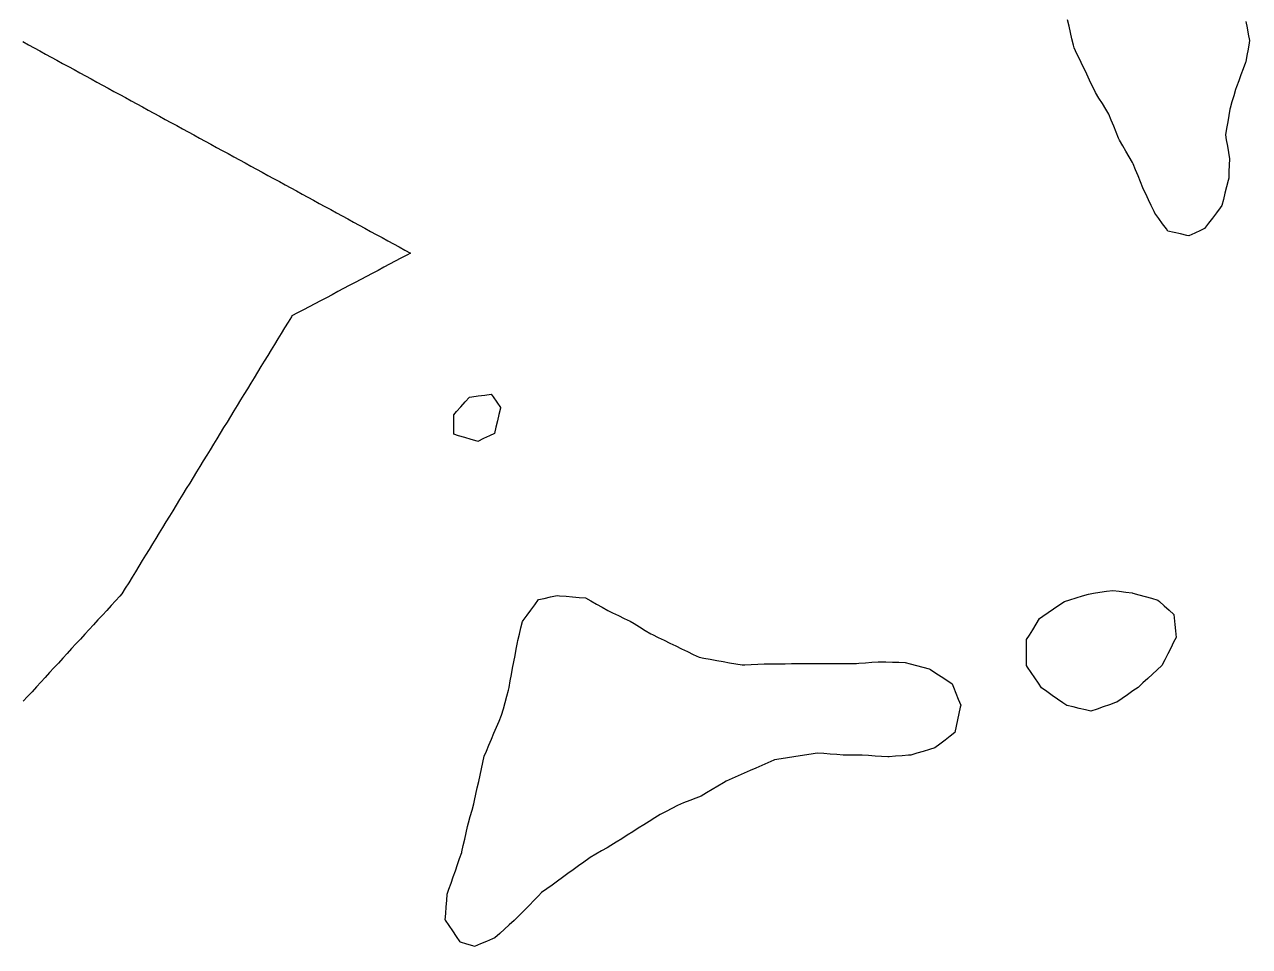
# Model space of a CAD drawing. Header units: millimetres. Extents: x 230 to 3347, y 514 to 5196.
# Drawn here: x 918.9 to 1107.5, y 3335.6 to 3477.5 of the extents above; entities that cross this region are included whole.
import ezdxf

# ---------------------------------------------------------------- set-up
doc = ezdxf.new("R2010")
doc.units = ezdxf.units.MM
for name, color, linetype in [('ALL_HOLES', 1, 'Continuous'), ('ALL_ISLANDS', 7, 'Continuous'), ('OUTLINE_ISLAND_01', 7, 'Continuous'), ('OUTLINE_ISLAND_01_HOLE_196', 1, 'Continuous'), ('OUTLINE_ISLAND_01_HOLE_197', 1, 'Continuous'), ('OUTLINE_ISLAND_01_HOLE_202', 1, 'Continuous'), ('OUTLINE_ISLAND_01_HOLE_209', 1, 'Continuous')]:
    doc.layers.add(name, color=color, linetype=linetype)

msp = doc.modelspace()

# ---------------------------------------------------------------- linework, layer by layer
at = {"layer": 'ALL_HOLES'}
msp.add_lwpolyline([(1106.8915, 3477.9807), (1107.0763, 3477.032), (1107.2675, 3476.0505), (1107.4587, 3475.0689), (1107.4003, 3474.728), (1107.2313, 3473.7424), (1107.0623, 3472.7567), (1106.8934, 3471.7711), (1106.8526, 3471.663), (1106.4993, 3470.7275), (1106.146, 3469.792), (1105.7927, 3468.8565), (1105.4395, 3467.9209), (1105.3214, 3467.5248), (1105.0357, 3466.5665), (1104.75, 3465.6082), (1104.4643, 3464.6498), (1104.4373, 3464.4921), (1104.268, 3463.5065), (1104.0988, 3462.5209), (1103.9296, 3461.5353), (1103.7604, 3460.5498), (1103.8871, 3459.7961), (1104.0528, 3458.81), (1104.2186, 3457.8238), (1104.3844, 3456.8376), (1104.3419, 3455.8867), (1104.2971, 3454.8877), (1104.2524, 3453.8887), (1104.1621, 3453.5266), (1103.92, 3452.5563), (1103.6779, 3451.5861), (1103.4359, 3450.6158), (1103.1938, 3449.6455), (1102.9534, 3449.3254), (1102.3531, 3448.5257), (1101.7527, 3447.7259), (1101.1524, 3446.9262), (1100.552, 3446.1265), (1099.9346, 3445.8366), (1099.0294, 3445.4117), (1098.1242, 3444.9867), (1097.8157, 3445.0584), (1096.8416, 3445.2848), (1095.8676, 3445.5112), (1094.8936, 3445.7376), (1094.6547, 3446.0649), (1094.0652, 3446.8728), (1093.4758, 3447.6806), (1092.8864, 3448.4884), (1092.7629, 3448.7484), (1092.3339, 3449.6517), (1091.9049, 3450.555), (1091.4759, 3451.4583), (1091.0469, 3452.3616), (1091.046, 3452.3639), (1090.6745, 3453.2924), (1090.3031, 3454.2208), (1089.9316, 3455.1493), (1089.5602, 3456.0778), (1089.4431, 3456.2789), (1088.9399, 3457.143), (1088.4367, 3458.0072), (1087.9336, 3458.8714), (1087.4304, 3459.7356), (1087.3066, 3460.0379), (1086.9277, 3460.9634), (1086.5488, 3461.8888), (1086.1699, 3462.8143), (1085.791, 3463.7397), (1085.3278, 3464.4953), (1084.8052, 3465.3479), (1084.2825, 3466.2005), (1083.7599, 3467.053), (1083.4882, 3467.6167), (1083.0539, 3468.5175), (1082.6196, 3469.4182), (1082.1854, 3470.319), (1081.7511, 3471.2198), (1081.3168, 3472.1206), (1080.8825, 3473.0214), (1080.4483, 3473.9221), (1080.3488, 3474.3504), (1080.1227, 3475.3245), (1079.8965, 3476.2986), (1079.6704, 3477.2727), (1079.4442, 3478.2468)], dxfattribs=at)
for points in [[(984.9668, 3414.462), (984.9668, 3415.462), (984.9668, 3416.462), (984.9668, 3417.462), (985.3922, 3417.9409), (986.0563, 3418.6886), (986.7204, 3419.4363), (987.3845, 3420.184), (987.7223, 3420.2278), (988.714, 3420.3565), (989.7057, 3420.4853), (990.6974, 3420.614), (990.9949, 3420.1977), (991.5764, 3419.3842), (992.1579, 3418.5706), (992.1396, 3418.4938), (991.9084, 3417.5208), (991.6773, 3416.5479), (991.4461, 3415.575), (991.2149, 3414.6021), (990.4453, 3414.2274), (989.5462, 3413.7897), (988.6471, 3413.352), (988.568, 3413.3759), (987.6106, 3413.6646), (986.6532, 3413.9534), (985.6958, 3414.2421)], [(983.623, 3339.7162), (983.7028, 3340.713), (983.7826, 3341.7098), (983.8623, 3342.7066), (983.9421, 3343.7034), (984.2016, 3344.4468), (984.5311, 3345.391), (984.8607, 3346.3351), (985.1902, 3347.2792), (985.5198, 3348.2234), (985.8493, 3349.1675), (986.1789, 3350.1116), (986.1985, 3350.2002), (986.4148, 3351.1765), (986.6311, 3352.1528), (986.8473, 3353.1292), (987.0636, 3354.1055), (987.2247, 3354.6821), (987.4937, 3355.6452), (987.7627, 3356.6083), (988.0317, 3357.5715), (988.1446, 3358.0888), (988.3578, 3359.0658), (988.571, 3360.0428), (988.7842, 3361.0198), (988.9973, 3361.9969), (989.2105, 3362.9739), (989.4237, 3363.9509), (989.6369, 3364.9279), (989.9668, 3365.7058), (990.3573, 3366.6264), (990.7478, 3367.547), (991.1383, 3368.4676), (991.5288, 3369.3882), (991.9192, 3370.3088), (992.3097, 3371.2295), (992.3143, 3371.2462), (992.5805, 3372.2101), (992.8466, 3373.1741), (993.1127, 3374.138), (993.3788, 3375.102), (993.4565, 3375.5144), (993.6417, 3376.4971), (993.8269, 3377.4798), (994.0121, 3378.4625), (994.1973, 3379.4452), (994.3824, 3380.4279), (994.5676, 3381.4106), (994.7528, 3382.3933), (994.8297, 3382.7139), (995.063, 3383.6863), (995.2963, 3384.6587), (995.5296, 3385.6311), (995.6463, 3385.7905), (996.237, 3386.5974), (996.8278, 3387.4043), (997.4185, 3388.2111), (998.0092, 3389.018), (998.888, 3389.2115), (999.8646, 3389.4266), (1000.8412, 3389.6416), (1001.2392, 3389.6081), (1002.2357, 3389.5242), (1003.2322, 3389.4403), (1004.2286, 3389.3564), (1005.2251, 3389.2725), (1006.0391, 3388.8147), (1006.9106, 3388.3244), (1007.7822, 3387.8341), (1008.6538, 3387.3439), (1009.3851, 3386.9928), (1010.2866, 3386.56), (1011.1881, 3386.1273), (1012.0896, 3385.6945), (1012.7009, 3385.3218), (1013.5548, 3384.8013), (1014.4086, 3384.2808), (1015.2625, 3383.7603), (1015.5186, 3383.6356), (1016.4177, 3383.1979), (1017.3169, 3382.7602), (1018.216, 3382.3224), (1019.1151, 3381.8847), (1020.0142, 3381.447), (1020.9133, 3381.0093), (1021.8125, 3380.5716), (1022.7116, 3380.1339), (1023.4597, 3380.0021), (1024.4445, 3379.8286), (1025.4293, 3379.6551), (1026.4141, 3379.4815), (1027.399, 3379.308), (1028.3838, 3379.1345), (1029.3686, 3378.961), (1029.7449, 3378.9817), (1030.7434, 3379.0366), (1031.7419, 3379.0916), (1032.7403, 3379.1465), (1032.9699, 3379.1472), (1033.9699, 3379.15), (1034.9699, 3379.1529), (1035.9698, 3379.1557), (1036.9698, 3379.1585), (1037.9698, 3379.1614), (1038.9698, 3379.1642), (1039.9698, 3379.1671), (1040.9698, 3379.1699), (1041.9698, 3379.1728), (1042.9698, 3379.1756), (1043.9698, 3379.1785), (1044.9698, 3379.1813), (1045.9698, 3379.1842), (1046.9698, 3379.187), (1047.3194, 3379.2153), (1048.3162, 3379.2958), (1049.3129, 3379.3764), (1050.3097, 3379.4569), (1050.4702, 3379.4532), (1051.47, 3379.4303), (1052.4697, 3379.4073), (1053.4694, 3379.3843), (1054.4692, 3379.3614), (1055.2375, 3379.1554), (1056.2034, 3378.8965), (1057.1693, 3378.6376), (1058.1352, 3378.3786), (1058.3333, 3378.2501), (1059.1722, 3377.7058), (1060.0111, 3377.1615), (1060.85, 3376.6173), (1061.689, 3376.073), (1061.8914, 3375.5589), (1062.2578, 3374.6285), (1062.6242, 3373.698), (1062.9907, 3372.7676), (1062.9239, 3372.4555), (1062.7146, 3371.4776), (1062.5054, 3370.4997), (1062.2961, 3369.5219), (1062.0869, 3368.544), (1061.378, 3368.0021), (1060.5835, 3367.3948), (1059.7891, 3366.7874), (1058.9946, 3366.1801), (1058.1822, 3365.9416), (1057.2227, 3365.6599), (1056.2632, 3365.3782), (1055.3037, 3365.0965), (1054.9615, 3365.0674), (1053.9651, 3364.9828), (1052.9686, 3364.8981), (1051.9722, 3364.8135), (1051.8014, 3364.8239), (1050.8032, 3364.8849), (1049.8051, 3364.9458), (1048.8069, 3365.0068), (1047.8088, 3365.0678), (1046.9989, 3365.0703), (1045.9989, 3365.0734), (1044.9989, 3365.0765), (1044.9065, 3365.0836), (1043.9094, 3365.1598), (1042.9123, 3365.236), (1041.9152, 3365.3121), (1040.9181, 3365.3883), (1040.2805, 3365.2894), (1039.2923, 3365.1362), (1038.3041, 3364.983), (1037.3159, 3364.8297), (1036.3277, 3364.6765), (1035.3395, 3364.5233), (1034.3513, 3364.37), (1034.2157, 3364.3101), (1033.301, 3363.9058), (1032.3864, 3363.5016), (1031.4717, 3363.0973), (1030.5571, 3362.6931), (1029.6424, 3362.2889), (1028.7278, 3361.8846), (1027.8131, 3361.4804), (1026.8985, 3361.0761), (1026.4566, 3360.8113), (1025.5988, 3360.2973), (1024.7411, 3359.7833), (1023.8833, 3359.2692), (1023.0255, 3358.7552), (1022.1992, 3358.4356), (1021.2665, 3358.0748), (1020.3339, 3357.714), (1019.4012, 3357.3533), (1018.5163, 3356.8897), (1017.6305, 3356.4257), (1016.7446, 3355.9616), (1016.731, 3355.9531), (1015.8849, 3355.4202), (1015.0387, 3354.8873), (1014.1925, 3354.3544), (1013.3463, 3353.8216), (1012.5001, 3353.2887), (1011.6539, 3352.7558), (1010.8077, 3352.2229), (1009.9615, 3351.69), (1009.1153, 3351.1572), (1008.5529, 3350.8332), (1007.6863, 3350.3341), (1006.8198, 3349.835), (1005.9533, 3349.3359), (1005.7623, 3349.1977), (1004.9524, 3348.6111), (1004.1425, 3348.0246), (1003.3326, 3347.438), (1002.5227, 3346.8515), (1001.7128, 3346.2649), (1000.9029, 3345.6784), (1000.0929, 3345.0918), (999.283, 3344.5053), (998.4731, 3343.9187), (997.9795, 3343.4117), (997.2819, 3342.6952), (996.5844, 3341.9786), (995.8868, 3341.2621), (995.1893, 3340.5455), (994.9607, 3340.334), (994.2269, 3339.6546), (993.493, 3338.9753), (992.7592, 3338.296), (992.0254, 3337.6167), (991.2915, 3336.9373), (990.9293, 3336.7861), (990.0065, 3336.4009), (989.0837, 3336.0156), (988.1609, 3335.6304), (987.9028, 3335.7067), (986.9438, 3335.9901), (985.9848, 3336.2735), (985.9206, 3336.3672), (985.3549, 3337.1918), (984.7892, 3338.0164), (984.2235, 3338.841), (983.6577, 3339.6656)], [(1073.1503, 3378.8528), (1073.1503, 3379.8528), (1073.1503, 3380.8528), (1073.1503, 3381.8528), (1073.1503, 3382.8528), (1073.5691, 3383.5354), (1074.0921, 3384.3877), (1074.6151, 3385.24), (1075.1381, 3386.0924), (1075.6539, 3386.4464), (1076.4784, 3387.0123), (1077.3029, 3387.5781), (1078.1274, 3388.144), (1078.9519, 3388.7098), (1079.8172, 3388.9796), (1080.7718, 3389.2774), (1081.7265, 3389.5751), (1082.6811, 3389.8728), (1083.451, 3389.9901), (1084.4396, 3390.1408), (1085.4282, 3390.2914), (1086.4168, 3390.442), (1087.4054, 3390.3133), (1088.397, 3390.1842), (1089.3886, 3390.0551), (1089.483, 3390.0285), (1090.4456, 3389.7575), (1091.4082, 3389.4865), (1092.3707, 3389.2155), (1093.3333, 3388.9444), (1093.5791, 3388.7244), (1094.324, 3388.0573), (1095.069, 3387.3902), (1095.814, 3386.7231), (1095.8643, 3386.1925), (1095.9586, 3385.197), (1096.053, 3384.2015), (1096.1474, 3383.2059), (1095.7703, 3382.4492), (1095.3244, 3381.5542), (1094.8784, 3380.6591), (1094.4324, 3379.7641), (1093.9864, 3378.8691), (1093.2608, 3378.2076), (1092.5217, 3377.534), (1091.7826, 3376.8603), (1091.0436, 3376.1867), (1090.3045, 3375.513), (1089.5079, 3374.9579), (1088.6875, 3374.3862), (1087.8671, 3373.8144), (1087.0466, 3373.2427), (1086.8238, 3373.1652), (1085.8793, 3372.8367), (1084.9348, 3372.5083), (1083.9903, 3372.1799), (1083.0457, 3371.8514), (1082.2308, 3372.0451), (1081.2579, 3372.2762), (1080.285, 3372.5074), (1079.312, 3372.7386), (1078.729, 3373.1424), (1077.9068, 3373.7117), (1077.0847, 3374.281), (1076.2626, 3374.8503), (1075.4405, 3375.4196), (1074.9575, 3376.1436), (1074.4026, 3376.9755), (1073.8476, 3377.8074), (1073.2927, 3378.6393)]]:
    msp.add_lwpolyline(points, close=True, dxfattribs=at)
at = {"layer": 'ALL_ISLANDS'}
msp.add_lwpolyline([(918.5826, 3474.8834), (919.4606, 3474.4048), (920.3386, 3473.9262), (921.2167, 3473.4476), (922.0947, 3472.969), (922.9727, 3472.4904), (923.8507, 3472.0118), (924.7288, 3471.5332), (925.6068, 3471.0545), (926.4848, 3470.5759), (927.3629, 3470.0973), (928.2409, 3469.6187), (929.1189, 3469.1401), (929.9969, 3468.6615), (930.875, 3468.1829), (931.753, 3467.7043), (932.631, 3467.2257), (933.5091, 3466.7471), (934.3871, 3466.2684), (935.2651, 3465.7898), (936.1431, 3465.3112), (937.0212, 3464.8326), (937.8992, 3464.354), (938.7772, 3463.8754), (939.6552, 3463.3968), (940.5333, 3462.9182), (941.4113, 3462.4396), (942.2893, 3461.961), (943.1674, 3461.4823), (944.0454, 3461.0037), (944.9234, 3460.5251), (945.8014, 3460.0465), (946.6795, 3459.5679), (947.5575, 3459.0893), (948.4355, 3458.6107), (949.3135, 3458.1321), (950.1916, 3457.6535), (951.0696, 3457.1749), (951.9476, 3456.6962), (952.8257, 3456.2176), (953.7037, 3455.739), (954.5817, 3455.2604), (955.4597, 3454.7818), (956.3378, 3454.3032), (957.2158, 3453.8246), (958.0938, 3453.346), (958.9719, 3452.8674), (959.8499, 3452.3888), (960.7279, 3451.9101), (961.6059, 3451.4315), (962.484, 3450.9529), (963.362, 3450.4743), (964.24, 3449.9957), (965.118, 3449.5171), (965.9961, 3449.0385), (966.8741, 3448.5599), (967.7521, 3448.0813), (968.6302, 3447.6027), (969.5082, 3447.124), (970.3862, 3446.6454), (971.2642, 3446.1668), (972.1423, 3445.6882), (973.0203, 3445.2096), (973.8983, 3444.731), (974.7764, 3444.2524), (975.6544, 3443.7738), (976.5324, 3443.2952), (977.4104, 3442.8166), (978.2885, 3442.3379), (977.7022, 3442.0276), (976.8185, 3441.5596), (975.9347, 3441.0917), (975.0509, 3440.6238), (974.1672, 3440.1558), (973.2834, 3439.6879), (972.3996, 3439.22), (971.5159, 3438.752), (970.6321, 3438.2841), (969.7484, 3437.8161), (968.8646, 3437.3482), (967.9808, 3436.8803), (967.0971, 3436.4123), (966.2133, 3435.9444), (965.3295, 3435.4765), (964.4458, 3435.0085), (963.562, 3434.5406), (962.6782, 3434.0727), (961.7945, 3433.6047), (960.9107, 3433.1368), (960.027, 3432.6689), (959.9534, 3432.5488), (959.4315, 3431.6958), (958.9095, 3430.8429), (958.3875, 3429.9899), (957.8655, 3429.137), (957.3435, 3428.284), (956.8215, 3427.431), (956.2995, 3426.5781), (955.7775, 3425.7251), (955.2555, 3424.8722), (954.7335, 3424.0192), (954.2115, 3423.1663), (953.6896, 3422.3133), (953.1676, 3421.4604), (952.6456, 3420.6074), (952.1236, 3419.7545), (951.6016, 3418.9015), (951.0796, 3418.0486), (950.5576, 3417.1956), (950.0356, 3416.3427), (949.5136, 3415.4897), (948.9916, 3414.6368), (948.4696, 3413.7838), (947.9477, 3412.9309), (947.4257, 3412.0779), (946.9037, 3411.225), (946.3817, 3410.372), (945.8597, 3409.5191), (945.3377, 3408.6661), (944.8157, 3407.8132), (944.2937, 3406.9602), (943.7717, 3406.1073), (943.2497, 3405.2543), (942.7278, 3404.4014), (942.2058, 3403.5484), (941.6838, 3402.6955), (941.1618, 3401.8425), (940.6398, 3400.9896), (940.1178, 3400.1366), (939.5958, 3399.2837), (939.0738, 3398.4307), (938.5518, 3397.5778), (938.0298, 3396.7248), (937.5078, 3395.8719), (936.9859, 3395.0189), (936.4639, 3394.166), (935.9419, 3393.313), (935.4199, 3392.46), (934.8979, 3391.6071), (934.3759, 3390.7541), (933.8539, 3389.9012), (933.5472, 3389.5675), (932.8706, 3388.8312), (932.194, 3388.0949), (931.5173, 3387.3586), (930.8407, 3386.6223), (930.164, 3385.8859), (929.4874, 3385.1496), (928.8107, 3384.4133), (928.1341, 3383.677), (927.4574, 3382.9407), (926.7808, 3382.2044), (926.1041, 3381.4681), (925.4275, 3380.7318), (924.7509, 3379.9955), (924.0742, 3379.2592), (923.3976, 3378.5228), (922.7209, 3377.7865), (922.0443, 3377.0502), (921.3676, 3376.3139), (920.691, 3375.5776), (920.0143, 3374.8413), (919.3377, 3374.105), (918.6611, 3373.3687)], dxfattribs=at)
at = {"layer": 'OUTLINE_ISLAND_01'}
msp.add_lwpolyline([(918.5826, 3474.8834), (919.4606, 3474.4048), (920.3386, 3473.9262), (921.2167, 3473.4476), (922.0947, 3472.969), (922.9727, 3472.4904), (923.8507, 3472.0118), (924.7288, 3471.5332), (925.6068, 3471.0545), (926.4848, 3470.5759), (927.3629, 3470.0973), (928.2409, 3469.6187), (929.1189, 3469.1401), (929.9969, 3468.6615), (930.875, 3468.1829), (931.753, 3467.7043), (932.631, 3467.2257), (933.5091, 3466.7471), (934.3871, 3466.2684), (935.2651, 3465.7898), (936.1431, 3465.3112), (937.0212, 3464.8326), (937.8992, 3464.354), (938.7772, 3463.8754), (939.6552, 3463.3968), (940.5333, 3462.9182), (941.4113, 3462.4396), (942.2893, 3461.961), (943.1674, 3461.4823), (944.0454, 3461.0037), (944.9234, 3460.5251), (945.8014, 3460.0465), (946.6795, 3459.5679), (947.5575, 3459.0893), (948.4355, 3458.6107), (949.3135, 3458.1321), (950.1916, 3457.6535), (951.0696, 3457.1749), (951.9476, 3456.6962), (952.8257, 3456.2176), (953.7037, 3455.739), (954.5817, 3455.2604), (955.4597, 3454.7818), (956.3378, 3454.3032), (957.2158, 3453.8246), (958.0938, 3453.346), (958.9719, 3452.8674), (959.8499, 3452.3888), (960.7279, 3451.9101), (961.6059, 3451.4315), (962.484, 3450.9529), (963.362, 3450.4743), (964.24, 3449.9957), (965.118, 3449.5171), (965.9961, 3449.0385), (966.8741, 3448.5599), (967.7521, 3448.0813), (968.6302, 3447.6027), (969.5082, 3447.124), (970.3862, 3446.6454), (971.2642, 3446.1668), (972.1423, 3445.6882), (973.0203, 3445.2096), (973.8983, 3444.731), (974.7764, 3444.2524), (975.6544, 3443.7738), (976.5324, 3443.2952), (977.4104, 3442.8166), (978.2885, 3442.3379), (977.7022, 3442.0276), (976.8185, 3441.5596), (975.9347, 3441.0917), (975.0509, 3440.6238), (974.1672, 3440.1558), (973.2834, 3439.6879), (972.3996, 3439.22), (971.5159, 3438.752), (970.6321, 3438.2841), (969.7484, 3437.8161), (968.8646, 3437.3482), (967.9808, 3436.8803), (967.0971, 3436.4123), (966.2133, 3435.9444), (965.3295, 3435.4765), (964.4458, 3435.0085), (963.562, 3434.5406), (962.6782, 3434.0727), (961.7945, 3433.6047), (960.9107, 3433.1368), (960.027, 3432.6689), (959.9534, 3432.5488), (959.4315, 3431.6958), (958.9095, 3430.8429), (958.3875, 3429.9899), (957.8655, 3429.137), (957.3435, 3428.284), (956.8215, 3427.431), (956.2995, 3426.5781), (955.7775, 3425.7251), (955.2555, 3424.8722), (954.7335, 3424.0192), (954.2115, 3423.1663), (953.6896, 3422.3133), (953.1676, 3421.4604), (952.6456, 3420.6074), (952.1236, 3419.7545), (951.6016, 3418.9015), (951.0796, 3418.0486), (950.5576, 3417.1956), (950.0356, 3416.3427), (949.5136, 3415.4897), (948.9916, 3414.6368), (948.4696, 3413.7838), (947.9477, 3412.9309), (947.4257, 3412.0779), (946.9037, 3411.225), (946.3817, 3410.372), (945.8597, 3409.5191), (945.3377, 3408.6661), (944.8157, 3407.8132), (944.2937, 3406.9602), (943.7717, 3406.1073), (943.2497, 3405.2543), (942.7278, 3404.4014), (942.2058, 3403.5484), (941.6838, 3402.6955), (941.1618, 3401.8425), (940.6398, 3400.9896), (940.1178, 3400.1366), (939.5958, 3399.2837), (939.0738, 3398.4307), (938.5518, 3397.5778), (938.0298, 3396.7248), (937.5078, 3395.8719), (936.9859, 3395.0189), (936.4639, 3394.166), (935.9419, 3393.313), (935.4199, 3392.46), (934.8979, 3391.6071), (934.3759, 3390.7541), (933.8539, 3389.9012), (933.5472, 3389.5675), (932.8706, 3388.8312), (932.194, 3388.0949), (931.5173, 3387.3586), (930.8407, 3386.6223), (930.164, 3385.8859), (929.4874, 3385.1496), (928.8107, 3384.4133), (928.1341, 3383.677), (927.4574, 3382.9407), (926.7808, 3382.2044), (926.1041, 3381.4681), (925.4275, 3380.7318), (924.7509, 3379.9955), (924.0742, 3379.2592), (923.3976, 3378.5228), (922.7209, 3377.7865), (922.0443, 3377.0502), (921.3676, 3376.3139), (920.691, 3375.5776), (920.0143, 3374.8413), (919.3377, 3374.105), (918.6611, 3373.3687)], dxfattribs=at)
at = {"layer": 'OUTLINE_ISLAND_01_HOLE_196'}
msp.add_lwpolyline([(1073.1503, 3378.8528), (1073.1503, 3379.8528), (1073.1503, 3380.8528), (1073.1503, 3381.8528), (1073.1503, 3382.8528), (1073.5691, 3383.5354), (1074.0921, 3384.3877), (1074.6151, 3385.24), (1075.1381, 3386.0924), (1075.6539, 3386.4464), (1076.4784, 3387.0123), (1077.3029, 3387.5781), (1078.1274, 3388.144), (1078.9519, 3388.7098), (1079.8172, 3388.9796), (1080.7718, 3389.2774), (1081.7265, 3389.5751), (1082.6811, 3389.8728), (1083.451, 3389.9901), (1084.4396, 3390.1408), (1085.4282, 3390.2914), (1086.4168, 3390.442), (1087.4054, 3390.3133), (1088.397, 3390.1842), (1089.3886, 3390.0551), (1089.483, 3390.0285), (1090.4456, 3389.7575), (1091.4082, 3389.4865), (1092.3707, 3389.2155), (1093.3333, 3388.9444), (1093.5791, 3388.7244), (1094.324, 3388.0573), (1095.069, 3387.3902), (1095.814, 3386.7231), (1095.8643, 3386.1925), (1095.9586, 3385.197), (1096.053, 3384.2015), (1096.1474, 3383.2059), (1095.7703, 3382.4492), (1095.3244, 3381.5542), (1094.8784, 3380.6591), (1094.4324, 3379.7641), (1093.9864, 3378.8691), (1093.2608, 3378.2076), (1092.5217, 3377.534), (1091.7826, 3376.8603), (1091.0436, 3376.1867), (1090.3045, 3375.513), (1089.5079, 3374.9579), (1088.6875, 3374.3862), (1087.8671, 3373.8144), (1087.0466, 3373.2427), (1086.8238, 3373.1652), (1085.8793, 3372.8367), (1084.9348, 3372.5083), (1083.9903, 3372.1799), (1083.0457, 3371.8514), (1082.2308, 3372.0451), (1081.2579, 3372.2762), (1080.285, 3372.5074), (1079.312, 3372.7386), (1078.729, 3373.1424), (1077.9068, 3373.7117), (1077.0847, 3374.281), (1076.2626, 3374.8503), (1075.4405, 3375.4196), (1074.9575, 3376.1436), (1074.4026, 3376.9755), (1073.8476, 3377.8074), (1073.2927, 3378.6393)], close=True, dxfattribs=at)
at = {"layer": 'OUTLINE_ISLAND_01_HOLE_197'}
msp.add_lwpolyline([(983.623, 3339.7162), (983.7028, 3340.713), (983.7826, 3341.7098), (983.8623, 3342.7066), (983.9421, 3343.7034), (984.2016, 3344.4468), (984.5311, 3345.391), (984.8607, 3346.3351), (985.1902, 3347.2792), (985.5198, 3348.2234), (985.8493, 3349.1675), (986.1789, 3350.1116), (986.1985, 3350.2002), (986.4148, 3351.1765), (986.6311, 3352.1528), (986.8473, 3353.1292), (987.0636, 3354.1055), (987.2247, 3354.6821), (987.4937, 3355.6452), (987.7627, 3356.6083), (988.0317, 3357.5715), (988.1446, 3358.0888), (988.3578, 3359.0658), (988.571, 3360.0428), (988.7842, 3361.0198), (988.9973, 3361.9969), (989.2105, 3362.9739), (989.4237, 3363.9509), (989.6369, 3364.9279), (989.9668, 3365.7058), (990.3573, 3366.6264), (990.7478, 3367.547), (991.1383, 3368.4676), (991.5288, 3369.3882), (991.9192, 3370.3088), (992.3097, 3371.2295), (992.3143, 3371.2462), (992.5805, 3372.2101), (992.8466, 3373.1741), (993.1127, 3374.138), (993.3788, 3375.102), (993.4565, 3375.5144), (993.6417, 3376.4971), (993.8269, 3377.4798), (994.0121, 3378.4625), (994.1973, 3379.4452), (994.3824, 3380.4279), (994.5676, 3381.4106), (994.7528, 3382.3933), (994.8297, 3382.7139), (995.063, 3383.6863), (995.2963, 3384.6587), (995.5296, 3385.6311), (995.6463, 3385.7905), (996.237, 3386.5974), (996.8278, 3387.4043), (997.4185, 3388.2111), (998.0092, 3389.018), (998.888, 3389.2115), (999.8646, 3389.4266), (1000.8412, 3389.6416), (1001.2392, 3389.6081), (1002.2357, 3389.5242), (1003.2322, 3389.4403), (1004.2286, 3389.3564), (1005.2251, 3389.2725), (1006.0391, 3388.8147), (1006.9106, 3388.3244), (1007.7822, 3387.8341), (1008.6538, 3387.3439), (1009.3851, 3386.9928), (1010.2866, 3386.56), (1011.1881, 3386.1273), (1012.0896, 3385.6945), (1012.7009, 3385.3218), (1013.5548, 3384.8013), (1014.4086, 3384.2808), (1015.2625, 3383.7603), (1015.5186, 3383.6356), (1016.4177, 3383.1979), (1017.3169, 3382.7602), (1018.216, 3382.3224), (1019.1151, 3381.8847), (1020.0142, 3381.447), (1020.9133, 3381.0093), (1021.8125, 3380.5716), (1022.7116, 3380.1339), (1023.4597, 3380.0021), (1024.4445, 3379.8286), (1025.4293, 3379.6551), (1026.4141, 3379.4815), (1027.399, 3379.308), (1028.3838, 3379.1345), (1029.3686, 3378.961), (1029.7449, 3378.9817), (1030.7434, 3379.0366), (1031.7419, 3379.0916), (1032.7403, 3379.1465), (1032.9699, 3379.1472), (1033.9699, 3379.15), (1034.9699, 3379.1529), (1035.9698, 3379.1557), (1036.9698, 3379.1585), (1037.9698, 3379.1614), (1038.9698, 3379.1642), (1039.9698, 3379.1671), (1040.9698, 3379.1699), (1041.9698, 3379.1728), (1042.9698, 3379.1756), (1043.9698, 3379.1785), (1044.9698, 3379.1813), (1045.9698, 3379.1842), (1046.9698, 3379.187), (1047.3194, 3379.2153), (1048.3162, 3379.2958), (1049.3129, 3379.3764), (1050.3097, 3379.4569), (1050.4702, 3379.4532), (1051.47, 3379.4303), (1052.4697, 3379.4073), (1053.4694, 3379.3843), (1054.4692, 3379.3614), (1055.2375, 3379.1554), (1056.2034, 3378.8965), (1057.1693, 3378.6376), (1058.1352, 3378.3786), (1058.3333, 3378.2501), (1059.1722, 3377.7058), (1060.0111, 3377.1615), (1060.85, 3376.6173), (1061.689, 3376.073), (1061.8914, 3375.5589), (1062.2578, 3374.6285), (1062.6242, 3373.698), (1062.9907, 3372.7676), (1062.9239, 3372.4555), (1062.7146, 3371.4776), (1062.5054, 3370.4997), (1062.2961, 3369.5219), (1062.0869, 3368.544), (1061.378, 3368.0021), (1060.5835, 3367.3948), (1059.7891, 3366.7874), (1058.9946, 3366.1801), (1058.1822, 3365.9416), (1057.2227, 3365.6599), (1056.2632, 3365.3782), (1055.3037, 3365.0965), (1054.9615, 3365.0674), (1053.9651, 3364.9828), (1052.9686, 3364.8981), (1051.9722, 3364.8135), (1051.8014, 3364.8239), (1050.8032, 3364.8849), (1049.8051, 3364.9458), (1048.8069, 3365.0068), (1047.8088, 3365.0678), (1046.9989, 3365.0703), (1045.9989, 3365.0734), (1044.9989, 3365.0765), (1044.9065, 3365.0836), (1043.9094, 3365.1598), (1042.9123, 3365.236), (1041.9152, 3365.3121), (1040.9181, 3365.3883), (1040.2805, 3365.2894), (1039.2923, 3365.1362), (1038.3041, 3364.983), (1037.3159, 3364.8297), (1036.3277, 3364.6765), (1035.3395, 3364.5233), (1034.3513, 3364.37), (1034.2157, 3364.3101), (1033.301, 3363.9058), (1032.3864, 3363.5016), (1031.4717, 3363.0973), (1030.5571, 3362.6931), (1029.6424, 3362.2889), (1028.7278, 3361.8846), (1027.8131, 3361.4804), (1026.8985, 3361.0761), (1026.4566, 3360.8113), (1025.5988, 3360.2973), (1024.7411, 3359.7833), (1023.8833, 3359.2692), (1023.0255, 3358.7552), (1022.1992, 3358.4356), (1021.2665, 3358.0748), (1020.3339, 3357.714), (1019.4012, 3357.3533), (1018.5163, 3356.8897), (1017.6305, 3356.4257), (1016.7446, 3355.9616), (1016.731, 3355.9531), (1015.8849, 3355.4202), (1015.0387, 3354.8873), (1014.1925, 3354.3544), (1013.3463, 3353.8216), (1012.5001, 3353.2887), (1011.6539, 3352.7558), (1010.8077, 3352.2229), (1009.9615, 3351.69), (1009.1153, 3351.1572), (1008.5529, 3350.8332), (1007.6863, 3350.3341), (1006.8198, 3349.835), (1005.9533, 3349.3359), (1005.7623, 3349.1977), (1004.9524, 3348.6111), (1004.1425, 3348.0246), (1003.3326, 3347.438), (1002.5227, 3346.8515), (1001.7128, 3346.2649), (1000.9029, 3345.6784), (1000.0929, 3345.0918), (999.283, 3344.5053), (998.4731, 3343.9187), (997.9795, 3343.4117), (997.2819, 3342.6952), (996.5844, 3341.9786), (995.8868, 3341.2621), (995.1893, 3340.5455), (994.9607, 3340.334), (994.2269, 3339.6546), (993.493, 3338.9753), (992.7592, 3338.296), (992.0254, 3337.6167), (991.2915, 3336.9373), (990.9293, 3336.7861), (990.0065, 3336.4009), (989.0837, 3336.0156), (988.1609, 3335.6304), (987.9028, 3335.7067), (986.9438, 3335.9901), (985.9848, 3336.2735), (985.9206, 3336.3672), (985.3549, 3337.1918), (984.7892, 3338.0164), (984.2235, 3338.841), (983.6577, 3339.6656)], close=True, dxfattribs=at)
at = {"layer": 'OUTLINE_ISLAND_01_HOLE_202'}
msp.add_lwpolyline([(984.9668, 3414.462), (984.9668, 3415.462), (984.9668, 3416.462), (984.9668, 3417.462), (985.3922, 3417.9409), (986.0563, 3418.6886), (986.7204, 3419.4363), (987.3845, 3420.184), (987.7223, 3420.2278), (988.714, 3420.3565), (989.7057, 3420.4853), (990.6974, 3420.614), (990.9949, 3420.1977), (991.5764, 3419.3842), (992.1579, 3418.5706), (992.1396, 3418.4938), (991.9084, 3417.5208), (991.6773, 3416.5479), (991.4461, 3415.575), (991.2149, 3414.6021), (990.4453, 3414.2274), (989.5462, 3413.7897), (988.6471, 3413.352), (988.568, 3413.3759), (987.6106, 3413.6646), (986.6532, 3413.9534), (985.6958, 3414.2421)], close=True, dxfattribs=at)
at = {"layer": 'OUTLINE_ISLAND_01_HOLE_209'}
msp.add_lwpolyline([(1106.8915, 3477.9807), (1107.0763, 3477.032), (1107.2675, 3476.0505), (1107.4587, 3475.0689), (1107.4003, 3474.728), (1107.2313, 3473.7424), (1107.0623, 3472.7567), (1106.8934, 3471.7711), (1106.8526, 3471.663), (1106.4993, 3470.7275), (1106.146, 3469.792), (1105.7927, 3468.8565), (1105.4395, 3467.9209), (1105.3214, 3467.5248), (1105.0357, 3466.5665), (1104.75, 3465.6082), (1104.4643, 3464.6498), (1104.4373, 3464.4921), (1104.268, 3463.5065), (1104.0988, 3462.5209), (1103.9296, 3461.5353), (1103.7604, 3460.5498), (1103.8871, 3459.7961), (1104.0528, 3458.81), (1104.2186, 3457.8238), (1104.3844, 3456.8376), (1104.3419, 3455.8867), (1104.2971, 3454.8877), (1104.2524, 3453.8887), (1104.1621, 3453.5266), (1103.92, 3452.5563), (1103.6779, 3451.5861), (1103.4359, 3450.6158), (1103.1938, 3449.6455), (1102.9534, 3449.3254), (1102.3531, 3448.5257), (1101.7527, 3447.7259), (1101.1524, 3446.9262), (1100.552, 3446.1265), (1099.9346, 3445.8366), (1099.0294, 3445.4117), (1098.1242, 3444.9867), (1097.8157, 3445.0584), (1096.8416, 3445.2848), (1095.8676, 3445.5112), (1094.8936, 3445.7376), (1094.6547, 3446.0649), (1094.0652, 3446.8728), (1093.4758, 3447.6806), (1092.8864, 3448.4884), (1092.7629, 3448.7484), (1092.3339, 3449.6517), (1091.9049, 3450.555), (1091.4759, 3451.4583), (1091.0469, 3452.3616), (1091.046, 3452.3639), (1090.6745, 3453.2924), (1090.3031, 3454.2208), (1089.9316, 3455.1493), (1089.5602, 3456.0778), (1089.4431, 3456.2789), (1088.9399, 3457.143), (1088.4367, 3458.0072), (1087.9336, 3458.8714), (1087.4304, 3459.7356), (1087.3066, 3460.0379), (1086.9277, 3460.9634), (1086.5488, 3461.8888), (1086.1699, 3462.8143), (1085.791, 3463.7397), (1085.3278, 3464.4953), (1084.8052, 3465.3479), (1084.2825, 3466.2005), (1083.7599, 3467.053), (1083.4882, 3467.6167), (1083.0539, 3468.5175), (1082.6196, 3469.4182), (1082.1854, 3470.319), (1081.7511, 3471.2198), (1081.3168, 3472.1206), (1080.8825, 3473.0214), (1080.4483, 3473.9221), (1080.3488, 3474.3504), (1080.1227, 3475.3245), (1079.8965, 3476.2986), (1079.6704, 3477.2727), (1079.4442, 3478.2468)], dxfattribs=at)

doc.saveas('drawing.dxf')
